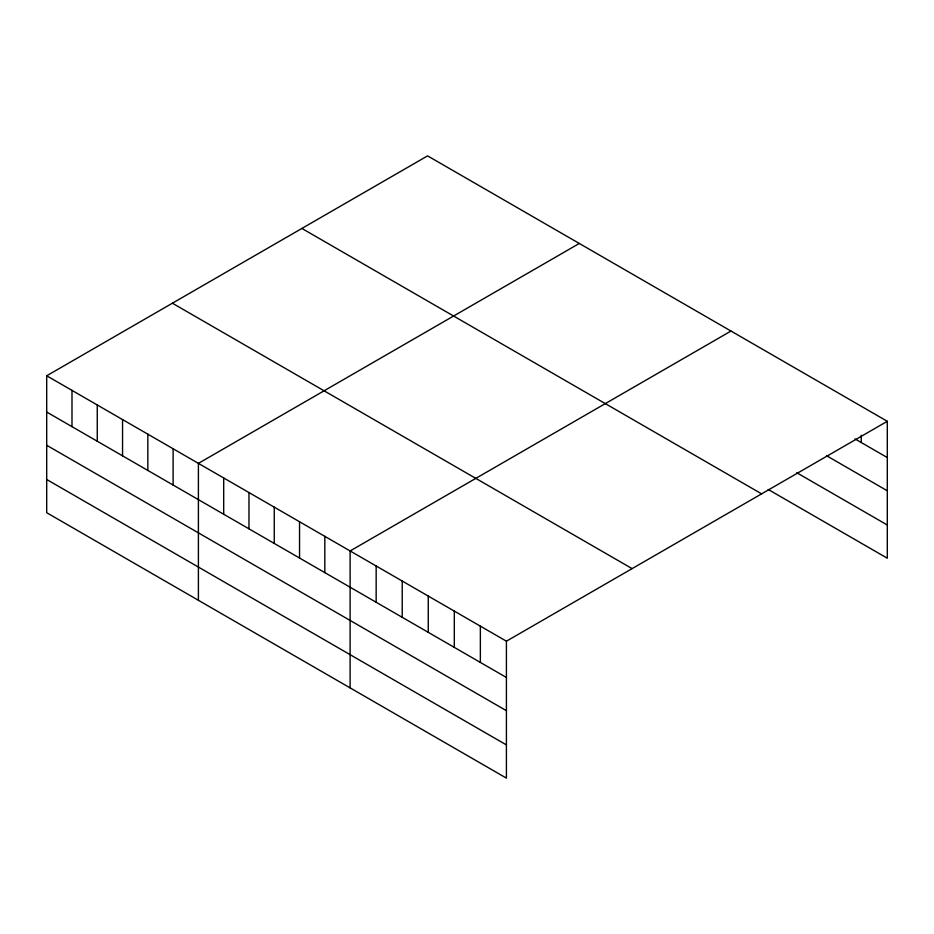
<?xml version="1.0" encoding="UTF-8"?>
<svg xmlns="http://www.w3.org/2000/svg" width="934" height="934" viewBox="0 0 934 934"><rect width="100%" height="100%" fill="white"/><g stroke="black" fill="none" stroke-linecap="round" stroke-linejoin="round"><path stroke-width="1.4" d="M46.7 375.783L506.415 641.191L506.415 778.127L46.7 512.708L46.7 375.783L427.585 155.873L887.3 421.292L887.3 558.217L768.215 489.463M579.29 243.459L198.405 463.369L198.405 600.293M730.995 331.045L350.11 550.955L350.11 687.879M506.415 641.191L887.3 421.292M855.042 438.933L887.3 457.555M826.52 455.687L887.3 490.782M796.749 472.721L887.3 525.001M301.892 228.445L761.607 493.853M172.393 303.211L632.108 568.619M46.7 412.046L506.415 677.465M46.7 445.273L506.415 710.681M46.7 479.492L506.415 744.912M861.253 435.267L861.253 442.518M480.356 626.154L480.356 662.428M454.309 611.116L454.309 647.379M428.262 596.067L428.262 632.341M402.215 581.03L402.215 617.304M376.157 565.992L376.157 602.267M324.822 536.349L324.822 572.624M299.545 521.756L299.545 558.03M274.257 507.162L274.257 543.425M248.969 492.557L248.969 528.831M223.693 477.963L223.693 514.237M173.117 448.764L173.117 485.038M147.841 434.17L147.841 470.444M122.552 419.576L122.552 455.839M97.264 404.971L97.264 441.245M71.988 390.377L71.988 426.651"/></g></svg>
